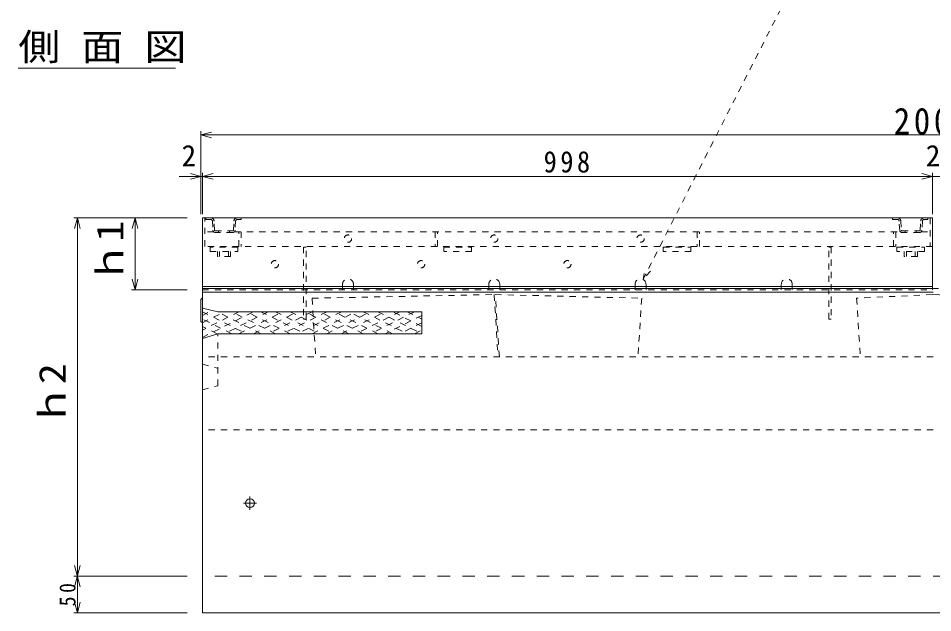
# Model space of a CAD drawing. Units: millimetres, scale not verified. Extents: x -2 to 7771, y -2 to 5790.
# Drawn here: x 1218 to 2468, y 1251 to 2064 of the extents above; entities that cross this region are included whole.
import ezdxf
from ezdxf.enums import TextEntityAlignment as Align

# ---------------------------------------------------------------- set-up
doc = ezdxf.new("R2010")
doc.units = ezdxf.units.MM
doc.header["$LTSCALE"] = 10
for name, pattern in [('USER1', [1.693334, 0.846667, -0.846667]), ('USER2', [6.773334, 4.233333, -0.846667, 0.846667, -0.846667]), ('USER3', [3.386666, 1.693333, -1.693333])]:
    doc.linetypes.add(name, pattern=pattern)
for name, color, linetype, lineweight in [('0_2', 132, 'Continuous', 5), ('3', 132, 'USER1', 5), ('5', 132, 'USER1', 5), ('8', 132, 'Continuous', 5)]:
    doc.layers.add(name, color=color, linetype=linetype, lineweight=lineweight)
doc.styles.add('ＭＳ ゴシック', font='')
doc.styles.get('ＭＳ ゴシック').set_extended_font_data('MS Gothic')

msp = doc.modelspace()

# ---------------------------------------------------------------- linework, layer by layer
at = {"layer": '0_2'}
for p, q in [((1432.7, 1995.22), (1217.7, 1995.22)), ((1467.49, 1909.11), (1467.49, 1795.98)), ((1481.98, 1907.99), (1467.49, 1904.11)), ((1467.49, 1904.11), (1481.98, 1900.22)), ((3467.49, 1904.11), (1469.49, 1904.11)), ((1467.49, 1847.28), (1453, 1851.16)), ((1469.49, 1795.98), (1469.49, 1852.28)), ((1483.98, 1851.16), (1469.49, 1847.28)), ((2453, 1851.16), (2467.49, 1847.28)), ((2467.49, 1795.98), (2467.49, 1852.28)), ((1437.49, 1847.28), (3467.49, 1847.28)), ((1453, 1843.4), (1467.49, 1847.28)), ((1469.49, 1847.28), (1483.98, 1843.4)), ((2467.49, 1847.28), (2453, 1843.4)), ((1293.58, 1790.74), (1448.49, 1790.74)), ((1294.7, 1776.25), (1298.58, 1790.74)), ((1298.58, 1250.81), (1298.58, 1790.74)), ((1298.58, 1790.74), (1302.46, 1776.25)), ((1377.4, 1790.74), (1373.52, 1776.25)), ((1377.4, 1790.74), (1377.4, 1692.31)), ((1381.28, 1776.25), (1377.4, 1790.74)), ((1469.49, 1790.74), (2467.49, 1790.74)), ((1373.52, 1706.8), (1377.4, 1692.31)), ((1377.4, 1692.31), (1381.28, 1706.8)), ((1372.4, 1692.31), (1448.49, 1692.31)), ((1469.49, 1689.32), (2468.49, 1689.32)), ((1467.49, 1679.22), (1469.49, 1681.22)), ((1467.49, 1649.22), (1467.49, 1679.22)), ((1469.49, 1647.22), (1467.49, 1649.22)), ((1294.7, 1286.32), (1302.46, 1315.3)), ((1294.7, 1315.3), (1302.46, 1286.32)), ((1448.49, 1300.81), (1293.58, 1300.81)), ((1298.58, 1250.81), (1294.7, 1265.3)), ((1302.46, 1265.3), (1298.58, 1250.81)), ((1293.58, 1250.81), (1448.49, 1250.81))]:
    msp.add_line(p, q, dxfattribs=at)
at = {"layer": '0_2', "color": 7}
for p, q in [((2467.49, 1790.74), (1469.49, 1790.74)), ((1469.49, 1790.74), (1469.49, 1694.26)), ((2467.49, 1694.32), (2467.49, 1790.74)), ((1469.49, 1696.81), (2467.49, 1696.81)), ((2570.99, 1680.82), (2467.49, 1685.82))]:
    msp.add_line(p, q, dxfattribs=at)
at = {"layer": '0_2', "linetype": 'USER1'}
for p, q in [((1472.69, 1751.74), (1472.69, 1790.74)), ((1474.19, 1790.74), (1474.19, 1788.44)), ((1474.19, 1788.44), (1480.82, 1788.44)), ((1517.16, 1788.44), (1522.49, 1788.44)), ((1522.49, 1788.44), (1522.49, 1790.74)), ((2413.19, 1788.44), (2413.19, 1790.74)), ((2413.19, 1788.44), (2419.82, 1788.44)), ((2456.16, 1788.44), (2461.49, 1788.44)), ((2461.49, 1788.44), (2461.49, 1790.74)), ((2464.29, 1790.74), (2464.29, 1751.74)), ((1483.11, 1786.27), (1483.82, 1773.76)), ((1486.12, 1773.89), (1485.41, 1786.4)), ((1511.86, 1773.89), (1512.57, 1786.4)), ((1514.87, 1786.27), (1514.16, 1773.76)), ((2422.82, 1773.76), (2422.11, 1786.27)), ((2424.41, 1786.4), (2425.12, 1773.89)), ((2450.86, 1773.89), (2451.57, 1786.4)), ((2453.87, 1786.27), (2453.16, 1773.76)), ((1484.69, 1771.74), (1469.49, 1771.74)), ((1487.01, 1773.04), (1510.97, 1773.04)), ((1510.97, 1770.74), (1487.01, 1770.74)), ((1491.49, 1770.74), (1491.49, 1773.04)), ((1506.49, 1770.74), (1506.49, 1773.04)), ((1513.29, 1771.74), (2423.69, 1771.74)), ((1519.39, 1751.74), (1519.39, 1771.74)), ((1522.59, 1771.74), (1522.59, 1751.74)), ((1787.89, 1771.74), (1787.89, 1751.74)), ((1791.09, 1751.74), (1791.09, 1771.74)), ((2145.89, 1771.74), (2145.89, 1751.74)), ((2149.09, 1751.74), (2149.09, 1771.74)), ((2414.39, 1751.74), (2414.39, 1771.74)), ((2417.59, 1771.74), (2417.59, 1751.74)), ((2426.01, 1773.04), (2449.97, 1773.04)), ((2449.97, 1770.74), (2426.01, 1770.74)), ((2430.49, 1770.74), (2430.49, 1773.04)), ((2445.49, 1773.04), (2445.49, 1770.74)), ((2452.29, 1771.74), (2467.49, 1771.74)), ((2467.49, 1751.74), (1469.49, 1751.74)), ((1517.99, 1750.74), (1479.99, 1750.74)), ((1479.99, 1750.74), (1479.99, 1744.74)), ((1517.99, 1744.74), (1517.99, 1750.74)), ((1799.49, 1744.74), (1799.49, 1750.74)), ((1799.49, 1750.74), (1837.49, 1750.74)), ((1837.49, 1750.74), (1837.49, 1744.74)), ((2099.49, 1744.74), (2099.49, 1750.74)), ((2099.49, 1750.74), (2137.49, 1750.74)), ((2137.49, 1750.74), (2137.49, 1744.74)), ((2418.99, 1750.74), (2456.99, 1750.74)), ((2418.99, 1744.74), (2418.99, 1750.74)), ((2456.99, 1750.74), (2456.99, 1744.74)), ((1479.99, 1744.74), (1517.99, 1744.74)), ((1489.99, 1737.74), (1489.99, 1744.74)), ((1492.99, 1744.74), (1492.99, 1737.74)), ((1504.99, 1737.74), (1504.99, 1744.74)), ((1507.99, 1744.74), (1507.99, 1737.74)), ((1837.49, 1744.74), (1799.49, 1744.74)), ((2137.49, 1744.74), (2099.49, 1744.74)), ((2456.99, 1744.74), (2418.99, 1744.74)), ((2428.99, 1737.74), (2428.99, 1744.74)), ((2431.99, 1744.74), (2431.99, 1737.74)), ((2443.99, 1744.74), (2443.99, 1737.74)), ((2446.99, 1737.74), (2446.99, 1744.74)), ((1507.99, 1737.74), (1489.99, 1737.74)), ((2446.99, 1737.74), (2428.99, 1737.74)), ((2467.49, 1694.32), (3467.49, 1694.32)), ((2468.49, 1500.81), (1469.49, 1500.81))]:
    msp.add_line(p, q, dxfattribs=at)
at = {"layer": '0_2', "color": 92}
for p, q in [((1469.49, 1250.81), (1469.49, 1694.32)), ((1469.49, 1694.32), (2467.49, 1694.32)), ((3467.49, 1250.81), (1469.49, 1250.81))]:
    msp.add_line(p, q, dxfattribs=at)
at = {"layer": '0_2', "color": 7, "linetype": 'USER1'}
for p, q in [((1469.49, 1694.26), (1469.49, 1692.31)), ((1469.49, 1692.31), (2467.49, 1692.31)), ((2467.49, 1692.31), (2467.49, 1694.32)), ((2468.49, 1600.81), (1469.49, 1600.81))]:
    msp.add_line(p, q, dxfattribs=at)
at = {"layer": '0_2', "linetype": 'USER2'}
for p, q in [((1525.49, 1400.67), (1543.49, 1400.67)), ((1534.49, 1391.66), (1534.49, 1409.66))]:
    msp.add_line(p, q, dxfattribs=at)
at = {"layer": '0_2'}
msp.add_circle((1534.49, 1400.67), 6, dxfattribs=at)
at = {"layer": '0_2', "linetype": 'USER1'}
for centre, radius, start, end in [((1480.82, 1786.14), 4.6, 3.23361, 89.99997), ((1480.82, 1786.14), 2.3, 3.23361, 89.99997), ((1517.16, 1786.14), 4.6, 90, 176.76636), ((1517.16, 1786.14), 2.3, 90, 176.76636), ((2419.82, 1786.14), 4.6, 3.23361, 89.99997), ((2419.82, 1786.14), 2.3, 3.23361, 89.99997), ((2456.16, 1786.14), 4.6, 90, 176.76636), ((2456.16, 1786.14), 2.3, 90, 176.76636), ((1487.01, 1773.94), 3.2, 183.23361, 270), ((1487.01, 1773.94), 0.9, 183.23361, 270), ((1510.97, 1773.94), 0.9, 270, 356.76636), ((1510.97, 1773.94), 3.2, 270, 356.76636), ((2426.01, 1773.94), 3.2, 183.23361, 270), ((2426.01, 1773.94), 0.9, 183.23361, 270), ((2449.97, 1773.94), 0.9, 270, 356.76636), ((2449.97, 1773.94), 3.2, 270, 356.76636)]:
    msp.add_arc(centre, radius, start, end, dxfattribs=at)
at = {"layer": '3'}
for p, q in [((2071.89, 1706.5), (2267.19, 2090.08)), ((2071.89, 1706.5), (2075.01, 1721.17)), ((2081.93, 1717.65), (2071.89, 1706.5)), ((1660.99, 1692.31), (1660.99, 1699.81)), ((1675.99, 1699.81), (1675.99, 1692.31)), ((1860.99, 1692.31), (1860.99, 1699.81)), ((1875.99, 1699.81), (1875.99, 1692.31)), ((2060.99, 1692.31), (2060.99, 1699.81)), ((2075.99, 1699.81), (2075.99, 1692.31)), ((2260.99, 1699.81), (2260.99, 1692.31)), ((2275.99, 1692.31), (2275.99, 1699.81)), ((1469.47, 1657.32), (1483.05, 1664.11)), ((1469.47, 1627.32), (1539.47, 1662.32)), ((1519.47, 1662.32), (1469.47, 1637.32)), ((1469.47, 1647.32), (1499.47, 1662.32)), ((1469.47, 1662.32), (1529.47, 1632.32)), ((1509.47, 1632.32), (1469.47, 1652.32)), ((1549.47, 1632.32), (1488.52, 1662.79)), ((1559.47, 1662.32), (1499.47, 1632.32)), ((1569.47, 1632.32), (1509.47, 1662.32)), ((1519.47, 1632.32), (1579.47, 1662.32)), ((1589.47, 1632.32), (1529.47, 1662.32)), ((1539.47, 1632.32), (1599.47, 1662.32)), ((1549.47, 1662.32), (1609.47, 1632.32)), ((1619.47, 1662.32), (1559.47, 1632.32)), ((1569.47, 1662.32), (1629.47, 1632.32)), ((1639.47, 1662.32), (1579.47, 1632.32)), ((1589.47, 1662.32), (1649.47, 1632.32)), ((1659.47, 1662.32), (1599.47, 1632.32)), ((1669.47, 1632.32), (1609.47, 1662.32)), ((1619.47, 1632.32), (1679.47, 1662.32)), ((1689.47, 1632.32), (1629.47, 1662.32)), ((1639.47, 1632.32), (1699.47, 1662.32)), ((1709.47, 1632.32), (1649.47, 1662.32)), ((1659.47, 1632.32), (1719.47, 1662.32)), ((1729.47, 1632.32), (1669.47, 1662.32)), ((1739.47, 1662.32), (1679.47, 1632.32)), ((1689.47, 1662.32), (1749.47, 1632.32)), ((1759.47, 1662.32), (1699.47, 1632.32)), ((1709.47, 1662.32), (1769.49, 1632.31)), ((1769.49, 1657.33), (1719.47, 1632.32)), ((1769.49, 1642.31), (1729.47, 1662.32)), ((1749.47, 1662.32), (1769.49, 1652.31)), ((1489.47, 1632.32), (1469.47, 1642.32)), ((1769.49, 1647.33), (1739.47, 1632.32)), ((1759.47, 1632.32), (1769.49, 1637.33))]:
    msp.add_line(p, q, dxfattribs=at)
at = {"layer": '3', "color": 7}
for p, q in [((1619.49, 1680.82), (1868.49, 1685.82)), ((1619.49, 1680.82), (1624.19, 1600.81)), ((1868.49, 1685.82), (1873.49, 1600.81)), ((1875.49, 1600.81), (1869.99, 1685.82)), ((1869.99, 1685.82), (2070.06, 1680.82)), ((2070.06, 1680.82), (2065.02, 1600.81)), ((2467.49, 1685.82), (2363.99, 1680.82)), ((2363.99, 1680.82), (2368.99, 1600.81)), ((1490.49, 1561.16), (1490.49, 1632.32)), ((1469.49, 1590.47), (1490.49, 1585.09)), ((1469.49, 1555.78), (1490.49, 1561.16))]:
    msp.add_line(p, q, dxfattribs=at)
at = {"layer": '3', "linetype": 'Continuous'}
for p, q in [((1490.49, 1662.32), (1469.49, 1667.37)), ((1490.49, 1662.32), (1769.49, 1662.32)), ((1769.49, 1662.32), (1769.49, 1632.32)), ((1490.49, 1632.32), (1469.49, 1625.78)), ((1769.49, 1632.32), (1490.47, 1632.32))]:
    msp.add_line(p, q, dxfattribs=at)
at = {"layer": '3'}
for centre in [(1668.49, 1762.31), (1868.49, 1762.31), (2068.49, 1762.31), (1568.49, 1727.31), (1768.49, 1727.31), (1968.49, 1727.31)]:
    msp.add_circle(centre, 5, dxfattribs=at)
for centre in [(1668.49, 1699.81), (1868.49, 1699.81), (2068.49, 1699.81), (2268.49, 1699.81)]:
    msp.add_arc(centre, 7.5, 0, 180, dxfattribs=at)
at = {"layer": '5'}
for p, q in [((1611.09, 1750.74), (1607.89, 1750.74)), ((1607.89, 1750.74), (1607.89, 1652.31)), ((1611.09, 1652.31), (1611.09, 1750.74)), ((2325.89, 1652.31), (2325.89, 1750.74)), ((2325.89, 1750.74), (2329.09, 1750.74)), ((2329.09, 1750.74), (2329.09, 1652.31)), ((1469.49, 1694.32), (1469.49, 1692.31)), ((1469.49, 1692.31), (2467.49, 1692.31)), ((1607.89, 1652.31), (1611.09, 1652.31)), ((2329.09, 1652.31), (2325.89, 1652.31))]:
    msp.add_line(p, q, dxfattribs=at)
at = {"layer": '5', "linetype": 'Continuous'}
msp.add_line((2467.49, 1696.81), (1469.49, 1696.81), dxfattribs=at)
at = {"layer": '8', "linetype": 'USER3'}
msp.add_line((3467.49, 1300.81), (1469.49, 1300.81), dxfattribs=at)

# ---------------------------------------------------------------- texts
at = {"layer": '0_2', "color": 92, "style": 'ＭＳ ゴシック', "width": 1.15}
msp.add_text('側 面 図', height=36.66, dxfattribs=at).set_placement((1217.7, 1995.22), align=Align.BOTTOM_LEFT)
at = {"layer": '0_2', "color": 7, "style": 'ＭＳ ゴシック'}
for p in [(1440.98, 1852.28), (2458.49, 1852.28)]:
    msp.add_text('2', height=29.33, dxfattribs=at).set_placement(p, align=Align.BOTTOM_LEFT)
at = {"layer": '0_2', "color": 92, "style": 'ＭＳ ゴシック', "width": 1.15}
for s, p in [('ｈ1', (1372.4, 1700.74)), ('ｈ2', (1293.58, 1505.78))]:
    msp.add_text(s, height=36.66, rotation=90, dxfattribs=at).set_placement(p, align=Align.BOTTOM_LEFT)
at = {"layer": '0_2', "color": 92, "insert": (2414.74, 1904.11), "char_height": 36.66, "attachment_point": 7, "style": 'ＭＳ ゴシック'}
msp.add_mtext('\\T1.22;\\W0.9;2000', dxfattribs=at)
at = {"layer": '0_2', "color": 7, "insert": (1935.99, 1852.28), "char_height": 29.33, "attachment_point": 7, "style": 'ＭＳ ゴシック'}
msp.add_mtext('\\T1.27;\\W0.9;998', dxfattribs=at)
at = {"layer": '8', "color": 7, "insert": (1296.17, 1259.56), "char_height": 21.99, "attachment_point": 7, "rotation": 90, "style": 'ＭＳ ゴシック'}
msp.add_mtext('\\T1.36;\\W0.9;50', dxfattribs=at)

doc.saveas('drawing.dxf')
